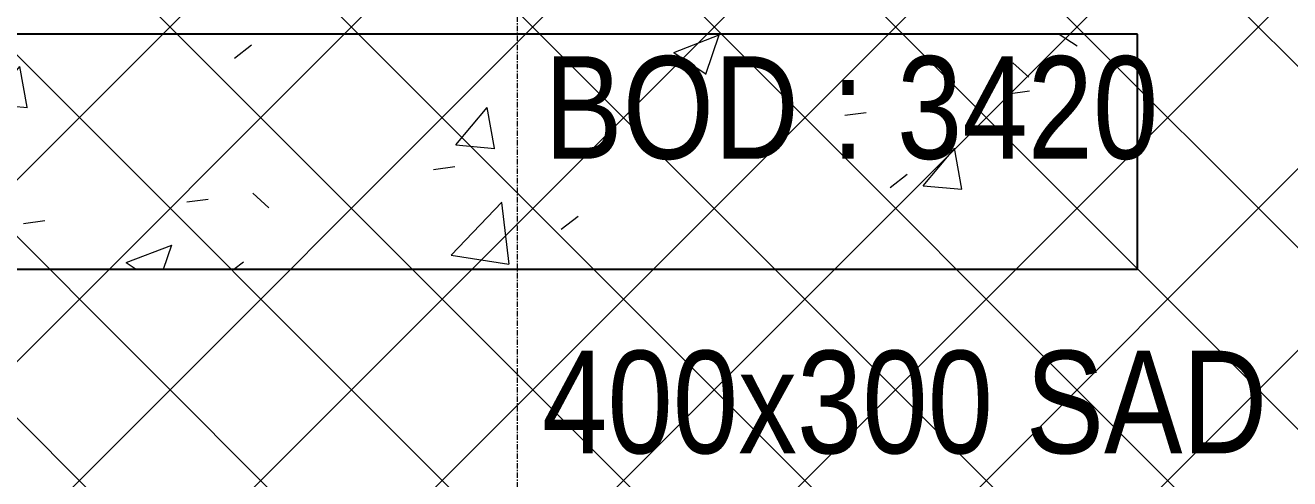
# Model space of a CAD drawing. Header units: inches. Extents: x -83664 to 20107, y -47222 to 19398.
# Drawn here: x -56124 to -53166, y -34304 to -33244 of the extents above; entities that cross this region are included whole.
import ezdxf

# ---------------------------------------------------------------- set-up
doc = ezdxf.new("R2010")
doc.units = ezdxf.units.IN
doc.header["$MEASUREMENT"] = 0
doc.linetypes.add('Grid Line', pattern=[22.225, 12.7, -3.175, 3.175, -3.175])
for name, color, linetype, lineweight in [('A-DETL-GENF', 7, 'Continuous', 9), ('A-WALL', 7, 'Continuous', 9), ('A-WALL-PATT', 7, 'Continuous', 25), ('M-HVAC-DUCT-IDEN', 7, 'Continuous', 18), ('S-GRID', 7, 'Continuous', 9)]:
    doc.layers.add(name, color=color, linetype=linetype, lineweight=lineweight)
doc.styles.add('Arial Narrow_21', font='ARIALN.TTF', dxfattribs={"height": 240})

# ---------------------------------------------------------------- blocks, each defined once
blk = doc.blocks.new('SMBZ_Hospital Arch Model_2026_01_29_rvt-1-FIRST FLOOR AC CONDITIONING LAYOUT - PART A')
at = {"layer": 'A-WALL-PATT', "lineweight": 9, "true_color": 0xbbbbbb}
h = blk.add_hatch(dxfattribs=at)
h.set_pattern_fill('FP_14', color=9, style=0, pattern_type=2)
h.set_pattern_definition([(50, (0, 0), (1093.1044, -95.634), [114.3, -1257.3]), (355, (0, 0), (-211.457, 1146.341), [91.44, -1005.84]), (100.451, (91.1, -8), (881.656, 1050.7), [97.14, -1068.54]), (46.184, (0, 304.8), (1626.475, -252.257), [171.45, -1885.95]), (96.636, (135.5, 283.8), (1424.416, 1484.565), [145.71, -1602.81]), (351.184, (0, 304.8), (1424.43, 1484.551), [137.16, -1508.76]), (21, (152.4, 228.6), (909.686, -613.591), [114.3, -1257.3]), (326, (152.4, 228.6), (370.812, 1105.129), [91.44, -1005.84]), (71.451, (228.2, 177.5), (1280.503, 491.528), [97.14, -1068.54]), (37.5, (0, 0), (18.5313, 507.3303), [50.292, -943.356, 50.292, -970.788, -1009.65]), (37.5, (0, 0), (18.5313, 507.3303), [-2014.728, 50.292, -959.358]), (7.5, (0, 0), (400.9178, 601.0836), [50.292, -531.876, 50.292, -920.496, -384.81]), (7.5, (0, 0), (400.9178, 601.0836), [-1552.956, 50.292, -334.518]), (327.5, (-339.85, 0), (813.5452, -34.3737), [50.292, -330.708, 50.292, -1138.428, -1577.34]), (327.5, (-339.85, 0), (813.5452, -34.3737), [-1569.72, 50.292, -1527.048]), (317.5, (-492.25, 0), (888.7755, 152.56), [50.292, -445.008, 50.292, -739.14, -1120.14]), (317.5, (-492.25, 0), (888.7755, 152.56), [-1284.732, 50.292, -1069.848])])
h.paths.add_polyline_path([(97934.4, 64557.7), (97934.4, 65107.7), (92184.4, 65107.7), (92184.4, 64557.7)])
at = {"layer": 'A-WALL', "color": 9, "lineweight": 25, "true_color": 0xbbbbbb}
for p, q in [((97934.4, 65107.7), (92184.4, 65107.7)), ((97934.4, 64557.7), (97934.4, 65107.7)), ((92184.4, 64557.7), (97934.4, 64557.7))]:
    blk.add_line(p, q, dxfattribs=at)
at = {"layer": 'A-WALL', "color": 9, "true_color": 0xbbbbbb}
for p, q in [((97934.4, 65107.7), (92184.4, 65107.7)), ((97934.4, 65107.7), (97934.4, 64557.7)), ((92184.4, 64557.7), (97934.4, 64557.7))]:
    blk.add_line(p, q, dxfattribs=at)

msp = doc.modelspace()

# ---------------------------------------------------------------- hatches: boundary and pattern name
at = {"layer": 'A-DETL-GENF', "true_color": 0xff0000}
h = msp.add_hatch(dxfattribs=at)
h.set_pattern_fill('FP_59', color=1, style=0, pattern_type=2)
h.set_pattern_definition([(45, (-151456.65, -98372.2), (-212.13203, 212.13203), []), (135, (-151456.65, -98372.2), (-212.13203, -212.13203), [])])
h.paths.add_polyline_path([(-62993, -37189.5), (-27297.3, -37189.5), (-27297.3, -98.4), (-62993, -98.4), (-62993, -33333)])

# ---------------------------------------------------------------- linework, layer by layer
at = {"layer": 'S-GRID', "color": 254, "linetype": 'Grid Line', "true_color": 0xdcdcdc}
msp.add_line((-54972.3, -44103.7), (-54972.3, 15149.1), dxfattribs=at)

# ---------------------------------------------------------------- block references
at = {"lineweight": 5}
msp.add_blockref('SMBZ_Hospital Arch Model_2026_01_29_rvt-1-FIRST FLOOR AC CONDITIONING LAYOUT - PART A', (-151456.7, -98372.2), dxfattribs=at)

# ---------------------------------------------------------------- texts
at = {"layer": 'M-HVAC-DUCT-IDEN', "lineweight": 9, "char_height": 240, "attachment_point": 1, "style": 'Arial Narrow_21'}
for s, insert, width in [('BOD : 3420', (-54909.7, -33316.1), 1803.797), ('400x300 SAD', (-54914.7, -34004.8), 2128.48)]:
    msp.add_mtext(s, dxfattribs=dict(at, insert=insert, width=width))

doc.saveas('drawing.dxf')
